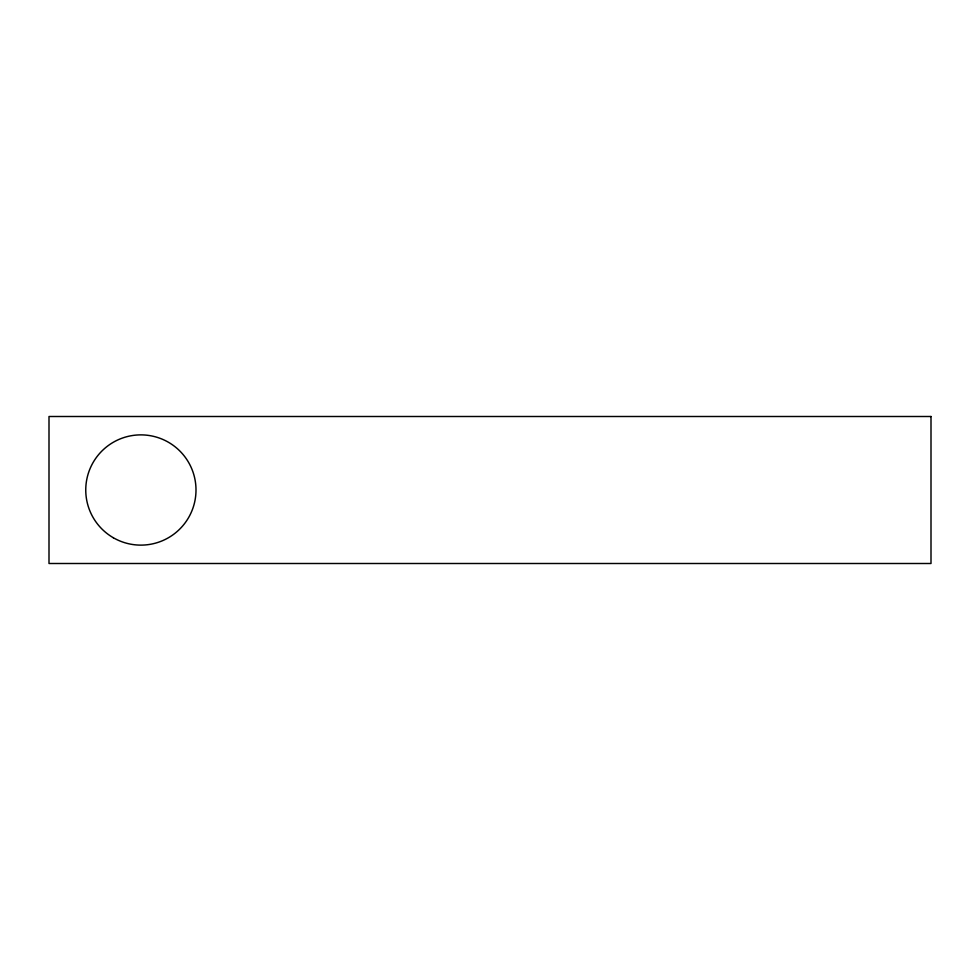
<?xml version="1.0" encoding="UTF-8"?>
<svg xmlns="http://www.w3.org/2000/svg" width="980" height="980" viewBox="0 0 980 980"><rect width="100%" height="100%" fill="white"/><g stroke="black" fill="none" stroke-linecap="round" stroke-linejoin="round"><path stroke-width="1.47" d="M931 416.5L49 416.5L49 563.5L931 563.5L931 416.5M113.313 537.738A55.125 55.125 0 0 0 196 490A55.125 55.125 0 0 0 113.313 442.262A55.125 55.125 0 0 0 113.313 537.738"/></g></svg>
